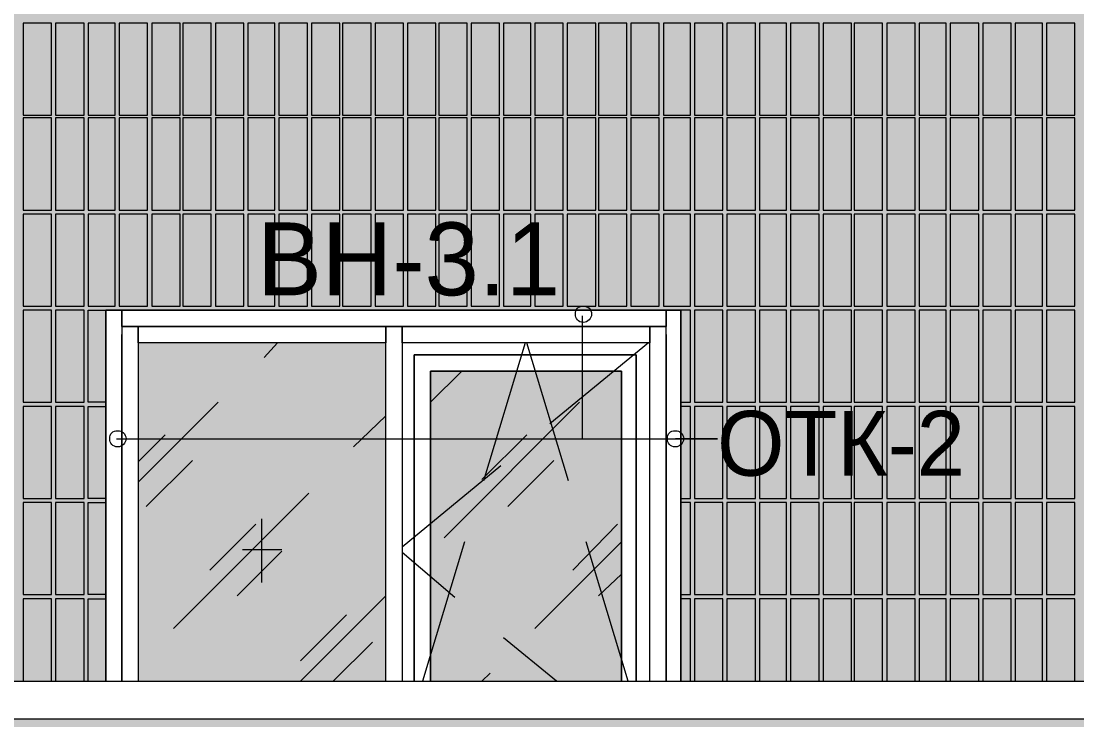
# Model space of a CAD drawing. Header units: millimetres. Extents: x -28928 to 100580, y -22867 to 36490.
# Drawn here: x 35031 to 38331, y 1453 to 3636 of the extents above; entities that cross this region are included whole.
import ezdxf

# ---------------------------------------------------------------- set-up
doc = ezdxf.new("R2010")
doc.units = ezdxf.units.MM
doc.layers.add('PDF _Геометрия', color=7, linetype='Continuous', true_color=0x8f8e8d)
doc.layers.add('PDF _Сплошная заливка', color=7, linetype='Continuous', true_color=0xffffff)
doc.layers.add('PDF _Текст', color=7, linetype='Continuous')

msp = doc.modelspace()

# ---------------------------------------------------------------- hatches: boundary and pattern name
at = {"layer": 'PDF _Сплошная заливка', "true_color": 0xdcd6cf, "transparency": 33554559}
h = msp.add_hatch(color=254, dxfattribs=at)
h.paths.add_polyline_path([(29617.6, 1544.1), (29617.6, 9028.4), (29486.4, 9028.4), (29486.4, 1544.1)])
h.paths.add_polyline_path([(47137.2, -1464), (47137.2, -4713.2), (55763.7, -4713.2), (55763.7, 1455.3), (29617.6, 1455.3), (29617.6, 1523), (29486.4, 1523), (29486.4, -4713.2), (45263, -4713.2), (45263, -1464)])
at = {"layer": 'PDF _Сплошная заливка', "true_color": 0xffb53f, "transparency": 33554559}
h = msp.add_hatch(color=40, dxfattribs=at)
h.paths.add_polyline_path([(54591.8, 8685.7), (54591.8, 8224.5), (54845.7, 8224.5), (54845.7, 8685.7)])
h.paths.add_polyline_path([(54460.7, 3189.9), (54460.7, 2728.7), (54566.4, 2728.7), (54566.4, 3189.9)])
h.paths.add_polyline_path([(54875.3, 3689.1), (54875.3, 3228), (55243.4, 3228), (55243.4, 3689.1)])
h.paths.add_polyline_path([(54875.3, 3189.9), (54875.3, 2728.7), (55243.4, 2728.7), (55243.4, 3189.9)])
h.paths.add_polyline_path([(54460.7, 3689.1), (54460.7, 3228), (54566.4, 3228), (54566.4, 3689.1)])
h.paths.add_polyline_path([(43706.1, 2161.8), (43706.1, 2144.9), (44006.4, 2144.9), (44006.4, 2161.8)])
h.paths.add_polyline_path([(54875.3, 4188.4), (54875.3, 3727.2), (55243.4, 3727.2), (55243.4, 4188.4)])
h.paths.add_polyline_path([(43706.1, 2094.1), (43706.1, 2081.4), (44006.4, 2081.4), (44006.4, 2094.1)])
h.paths.add_polyline_path([(54460.7, 4188.4), (54460.7, 3727.2), (54566.4, 3727.2), (54566.4, 4188.4)])
h.paths.add_polyline_path([(43706.1, 2034.9), (43706.1, 2022.2), (44006.4, 2022.2), (44006.4, 2034.9)])
h.paths.add_polyline_path([(54591.8, 4687.6), (54591.8, 4226.4), (54845.7, 4226.4), (54845.7, 4687.6)])
h.paths.add_polyline_path([(43706.1, 1971.4), (43706.1, 1963), (44006.4, 1963), (44006.4, 1971.4)])
h.paths.add_polyline_path([(54591.8, 5186.8), (54591.8, 4725.7), (54845.7, 4725.7), (54845.7, 5186.8)])
h.paths.add_polyline_path([(43706.1, 1912.2), (43706.1, 1903.7), (44006.4, 1903.7), (44006.4, 1912.2)])
h.paths.add_polyline_path([(54875.3, 5686), (54875.3, 5224.9), (55243.4, 5224.9), (55243.4, 5686)])
h.paths.add_polyline_path([(43706.1, 1853), (43706.1, 1844.5), (44006.4, 1844.5), (44006.4, 1853)])
h.paths.add_polyline_path([(54460.7, 5686), (54460.7, 5224.9), (54566.4, 5224.9), (54566.4, 5686)])
h.paths.add_polyline_path([(43706.1, 1793.7), (43706.1, 1785.3), (44006.4, 1785.3), (44006.4, 1793.7)])
h.paths.add_polyline_path([(54875.3, 6185.3), (54875.3, 5728.4), (55243.4, 5728.4), (55243.4, 6185.3)])
h.paths.add_polyline_path([(43490.3, 1793.7), (43490.3, 1785.3), (43613, 1785.3), (43613, 1793.7)])
h.paths.add_polyline_path([(54460.7, 6185.3), (54460.7, 5728.4), (54566.4, 5728.4), (54566.4, 6185.3)])
h.paths.add_polyline_path([(43490.3, 1853), (43490.3, 1844.5), (43613, 1844.5), (43613, 1853)])
h.paths.add_polyline_path([(54591.8, 6684.5), (54591.8, 6227.6), (54845.7, 6227.6), (54845.7, 6684.5)])
h.paths.add_polyline_path([(43490.3, 1912.2), (43490.3, 1903.7), (43613, 1903.7), (43613, 1912.2)])
h.paths.add_polyline_path([(54591.8, 7183.7), (54591.8, 6726.8), (54845.7, 6726.8), (54845.7, 7183.7)])
h.paths.add_polyline_path([(43490.3, 1971.4), (43490.3, 1963), (43613, 1963), (43613, 1971.4)])
h.paths.add_polyline_path([(54875.3, 7687.2), (54875.3, 7226), (55243.4, 7226), (55243.4, 7687.2)])
h.paths.add_polyline_path([(43490.3, 2034.9), (43490.3, 2022.2), (43613, 2022.2), (43613, 2034.9)])
h.paths.add_polyline_path([(54460.7, 7687.2), (54460.7, 7226), (54566.4, 7226), (54566.4, 7687.2)])
h.paths.add_polyline_path([(43490.3, 2094.1), (43490.3, 2081.4), (43613, 2081.4), (43613, 2094.1)])
h.paths.add_polyline_path([(54875.3, 8186.4), (54875.3, 7725.3), (55243.4, 7725.3), (55243.4, 8186.4)])
h.paths.add_polyline_path([(43490.3, 2161.8), (43490.3, 2144.9), (43613, 2144.9), (43613, 2161.8)])
h.paths.add_polyline_path([(54460.7, 8186.4), (54460.7, 7725.3), (54566.4, 7725.3), (54566.4, 8186.4)])
h.paths.add_polyline_path([(54591.8, 3189.9), (54591.8, 2728.7), (54845.7, 2728.7), (54845.7, 3189.9)])
h.paths.add_polyline_path([(54875.3, 8685.7), (54875.3, 8224.5), (55243.4, 8224.5), (55243.4, 8685.7)])
h.paths.add_polyline_path([(54591.8, 3689.1), (54591.8, 3228), (54845.7, 3228), (54845.7, 3689.1)])
h.paths.add_polyline_path([(54460.7, 8685.7), (54460.7, 8224.5), (54566.4, 8224.5), (54566.4, 8685.7)])
h.paths.add_polyline_path([(54591.8, 4188.4), (54591.8, 3727.2), (54845.7, 3727.2), (54845.7, 4188.4)])
h.paths.add_polyline_path([(55763.7, 8664.5), (55319.5, 8664.5), (55319.5, 7831), (55763.7, 7831)])
h.paths.add_polyline_path([(54875.3, 4687.6), (54875.3, 4226.4), (55243.4, 4226.4), (55243.4, 4687.6)])
h.paths.add_polyline_path([(54845.7, 8723.7), (54845.7, 9028.4), (54591.8, 9028.4), (54591.8, 8723.7)])
h.paths.add_polyline_path([(54460.7, 4687.6), (54460.7, 4226.4), (54566.4, 4226.4), (54566.4, 4687.6)])
h.paths.add_polyline_path([(55319.5, 8728), (55763.7, 8728), (55763.7, 9028.4), (55319.5, 9028.4)])
h.paths.add_polyline_path([(54875.3, 5186.8), (54875.3, 4725.7), (55243.4, 4725.7), (55243.4, 5186.8)])
h.paths.add_polyline_path([(55763.7, 7767.6), (55319.5, 7767.6), (55319.5, 6929.9), (55763.7, 6929.9)])
h.paths.add_polyline_path([(54460.7, 5186.8), (54460.7, 4725.7), (54566.4, 4725.7), (54566.4, 5186.8)])
h.paths.add_polyline_path([(55763.7, 5965.3), (55319.5, 5965.3), (55319.5, 5131.8), (55763.7, 5131.8)])
h.paths.add_polyline_path([(54591.8, 5686), (54591.8, 5224.9), (54845.7, 5224.9), (54845.7, 5686)])
h.paths.add_polyline_path([(44344.9, 1671), (44344.9, 1573.7), (44890.7, 1573.7), (44890.7, 2733), (46265.7, 2733), (46265.7, 2766.8), (48152.6, 2766.8), (48152.6, 2733), (49887.2, 2733), (49887.2, 1573.7), (51287.6, 1573.7), (51287.6, 2733), (53085.7, 2733), (53085.7, 1573.7), (55260.3, 1573.7), (55260.3, 2686.4), (54448, 2686.4), (54448, 9028.4), (34432.2, 9028.4), (34432.2, 1573.7), (35295.3, 1573.7), (35295.3, 2733), (37093.4, 2733), (37093.4, 1573.7), (38493.7, 1573.7), (38493.7, 2733), (40291.8, 2733), (40291.8, 1573.7), (41637.2, 1573.7), (41637.2, 1869.9), (41692.2, 1869.9), (41692.2, 1891), (41578, 1891), (41578, 1908), (41692.2, 1908), (41692.2, 2733), (43490.3, 2733), (43490.3, 2284.5), (43503, 2288.7), (43511.4, 2293), (43524.1, 2297.2), (43541.1, 2305.7), (43553.7, 2309.9), (43570.7, 2318.4), (43583.4, 2322.6), (43600.3, 2331), (43613, 2335.3), (43629.9, 2343.7), (43642.6, 2348), (43659.5, 2356.4), (43672.2, 2360.7), (43680.7, 2364.9), (43693.4, 2369.1), (43710.3, 2377.6), (43723, 2381.8), (43739.9, 2390.3), (43752.6, 2394.5), (43769.5, 2403), (43782.2, 2407.2), (43799.1, 2415.7), (43811.8, 2419.9), (43828.7, 2428.4), (43841.4, 2432.6), (43849.9, 2436.8), (43871.1, 2436.8), (43888, 2428.4), (43900.7, 2424.1), (43917.6, 2415.7), (43930.3, 2411.4), (43947.2, 2403), (43959.9, 2398.7), (43976.8, 2390.3), (43989.5, 2386), (44006.4, 2377.6), (44019.1, 2373.4), (44036.1, 2364.9), (44048.7, 2360.7), (44065.7, 2352.2), (44078.4, 2348), (44095.3, 2339.5), (44108, 2335.3), (44133.4, 2322.6), (44146.1, 2318.4), (44163, 2309.9), (44175.7, 2305.7), (44192.6, 2297.2), (44205.3, 2293), (44222.2, 2284.5), (44234.9, 2280.3), (44251.8, 2271.8), (44264.5, 2267.6), (44281.4, 2259.1), (44294.1, 2254.9), (44311.1, 2246.4), (44323.7, 2242.2), (44340.7, 2233.7), (44353.4, 2229.5), (44378.7, 2216.8), (44378.7, 2161.8), (44099.5, 2161.8), (44099.5, 2144.9), (44294.1, 2144.9), (44340.7, 2098.4), (44099.5, 2094.1), (44099.5, 2081.4), (44298.4, 2081.4), (44340.7, 2039.1), (44099.5, 2034.9), (44099.5, 2022.2), (44294.1, 2022.2), (44340.7, 1975.7), (44099.5, 1971.4), (44099.5, 1963), (44294.1, 1963), (44340.7, 1916.4), (44099.5, 1912.2), (44099.5, 1903.7), (44294.1, 1903.7), (44340.7, 1857.2), (44099.5, 1853), (44099.5, 1844.5), (44294.1, 1844.5), (44340.7, 1798), (44099.5, 1793.7), (44099.5, 1785.3), (44289.9, 1785.3), (44298.4, 1781), (44340.7, 1738.7), (44336.4, 1734.5), (44404.1, 1726), (44404.1, 1671)])
h.paths.add_polyline_path([(54591.8, 6185.3), (54591.8, 5728.4), (54845.7, 5728.4), (54845.7, 6185.3)])
h.paths.add_polyline_path([(55763.7, 4167.2), (55319.5, 4167.2), (55319.5, 3333.7), (55763.7, 3333.7)])
h.paths.add_polyline_path([(54875.3, 6684.5), (54875.3, 6227.6), (55243.4, 6227.6), (55243.4, 6684.5)])
h.paths.add_polyline_path([(55763.7, 3270.3), (55319.5, 3270.3), (55319.5, 2432.6), (55763.7, 2432.6)])
h.paths.add_polyline_path([(54460.7, 6684.5), (54460.7, 6227.6), (54566.4, 6227.6), (54566.4, 6684.5)])
h.paths.add_polyline_path([(55763.7, 2369.1), (55319.5, 2369.1), (55319.5, 1573.7), (55763.7, 1573.7)])
h.paths.add_polyline_path([(54875.3, 7183.7), (54875.3, 6726.8), (55243.4, 6726.8), (55243.4, 7183.7)])
h.paths.add_polyline_path([(55763.7, 5068.4), (55319.5, 5068.4), (55319.5, 4230.7), (55763.7, 4230.7)])
h.paths.add_polyline_path([(54460.7, 7183.7), (54460.7, 6726.8), (54566.4, 6726.8), (54566.4, 7183.7)])
h.paths.add_polyline_path([(55763.7, 6866.4), (55319.5, 6866.4), (55319.5, 6028.7), (55763.7, 6028.7)])
h.paths.add_polyline_path([(54591.8, 7687.2), (54591.8, 7226), (54845.7, 7226), (54845.7, 7687.2)])
h.paths.add_polyline_path([(55243.4, 8723.7), (55243.4, 9028.4), (54875.3, 9028.4), (54875.3, 8723.7)])
h.paths.add_polyline_path([(54591.8, 8186.4), (54591.8, 7725.3), (54845.7, 7725.3), (54845.7, 8186.4)])
h.paths.add_polyline_path([(54566.4, 8723.7), (54566.4, 9028.4), (54460.7, 9028.4), (54460.7, 8723.7)])

# ---------------------------------------------------------------- linework, layer by layer
at = {"layer": 'PDF _Геометрия', "color": 253, "lineweight": 9, "true_color": 0xaea391}
for points in [[(35037.2, 3629.9), (35037.2, 3342.2), (35126.1, 3342.2), (35126.1, 3629.9)], [(35138.7, 3629.9), (35138.7, 3342.2), (35227.6, 3342.2), (35227.6, 3629.9)], [(35240.3, 3629.9), (35240.3, 3342.2), (35324.9, 3342.2), (35324.9, 3629.9)], [(35337.6, 3629.9), (35337.6, 3342.2), (35426.4, 3342.2), (35426.4, 3629.9)], [(35439.1, 3629.9), (35439.1, 3342.2), (35528, 3342.2), (35528, 3629.9)], [(35536.4, 3629.9), (35536.4, 3342.2), (35625.3, 3342.2), (35625.3, 3629.9)], [(35638, 3629.9), (35638, 3342.2), (35726.8, 3342.2), (35726.8, 3629.9)], [(35739.5, 3629.9), (35739.5, 3342.2), (35824.1, 3342.2), (35824.1, 3629.9)], [(35836.8, 3629.9), (35836.8, 3342.2), (35925.7, 3342.2), (35925.7, 3629.9)], [(35938.4, 3629.9), (35938.4, 3342.2), (36027.2, 3342.2), (36027.2, 3629.9)], [(36035.7, 3629.9), (36035.7, 3342.2), (36124.5, 3342.2), (36124.5, 3629.9)], [(36137.2, 3629.9), (36137.2, 3342.2), (36226.1, 3342.2), (36226.1, 3629.9)], [(36238.7, 3629.9), (36238.7, 3342.2), (36327.6, 3342.2), (36327.6, 3629.9)], [(36336.1, 3629.9), (36336.1, 3342.2), (36424.9, 3342.2), (36424.9, 3629.9)], [(36437.6, 3629.9), (36437.6, 3342.2), (36526.4, 3342.2), (36526.4, 3629.9)], [(36539.1, 3629.9), (36539.1, 3342.2), (36623.7, 3342.2), (36623.7, 3629.9)], [(36636.4, 3629.9), (36636.4, 3342.2), (36725.3, 3342.2), (36725.3, 3629.9)], [(36738, 3629.9), (36738, 3342.2), (36826.8, 3342.2), (36826.8, 3629.9)], [(36835.3, 3629.9), (36835.3, 3342.2), (36924.1, 3342.2), (36924.1, 3629.9)], [(36936.8, 3629.9), (36936.8, 3342.2), (37025.7, 3342.2), (37025.7, 3629.9)], [(37038.4, 3629.9), (37038.4, 3342.2), (37123, 3342.2), (37123, 3629.9)], [(37135.7, 3629.9), (37135.7, 3342.2), (37224.5, 3342.2), (37224.5, 3629.9)], [(37237.2, 3629.9), (37237.2, 3342.2), (37326.1, 3342.2), (37326.1, 3629.9)], [(37338.7, 3629.9), (37338.7, 3342.2), (37423.4, 3342.2), (37423.4, 3629.9)], [(37436.1, 3629.9), (37436.1, 3342.2), (37524.9, 3342.2), (37524.9, 3629.9)], [(37537.6, 3629.9), (37537.6, 3342.2), (37626.4, 3342.2), (37626.4, 3629.9)], [(37634.9, 3629.9), (37634.9, 3342.2), (37723.7, 3342.2), (37723.7, 3629.9)], [(37736.4, 3629.9), (37736.4, 3342.2), (37825.3, 3342.2), (37825.3, 3629.9)], [(37838, 3629.9), (37838, 3342.2), (37922.6, 3342.2), (37922.6, 3629.9)], [(37935.3, 3629.9), (37935.3, 3342.2), (38024.1, 3342.2), (38024.1, 3629.9)], [(38036.8, 3629.9), (38036.8, 3342.2), (38125.7, 3342.2), (38125.7, 3629.9)], [(38138.4, 3629.9), (38138.4, 3342.2), (38223, 3342.2), (38223, 3629.9)], [(38235.7, 3629.9), (38235.7, 3342.2), (38324.5, 3342.2), (38324.5, 3629.9)], [(35037.2, 3333.7), (35037.2, 3046), (35126.1, 3046), (35126.1, 3333.7)], [(35138.7, 3333.7), (35138.7, 3046), (35227.6, 3046), (35227.6, 3333.7)], [(35240.3, 3333.7), (35240.3, 3046), (35324.9, 3046), (35324.9, 3333.7)], [(35337.6, 3333.7), (35337.6, 3046), (35426.4, 3046), (35426.4, 3333.7)], [(35439.1, 3333.7), (35439.1, 3046), (35528, 3046), (35528, 3333.7)], [(35536.4, 3333.7), (35536.4, 3046), (35625.3, 3046), (35625.3, 3333.7)], [(35638, 3333.7), (35638, 3046), (35726.8, 3046), (35726.8, 3333.7)], [(35739.5, 3333.7), (35739.5, 3046), (35824.1, 3046), (35824.1, 3333.7)], [(35836.8, 3333.7), (35836.8, 3046), (35925.7, 3046), (35925.7, 3333.7)], [(35938.4, 3333.7), (35938.4, 3046), (36027.2, 3046), (36027.2, 3333.7)], [(36035.7, 3333.7), (36035.7, 3046), (36124.5, 3046), (36124.5, 3333.7)], [(36137.2, 3333.7), (36137.2, 3046), (36226.1, 3046), (36226.1, 3333.7)], [(36238.7, 3333.7), (36238.7, 3046), (36327.6, 3046), (36327.6, 3333.7)], [(36336.1, 3333.7), (36336.1, 3046), (36424.9, 3046), (36424.9, 3333.7)], [(36437.6, 3333.7), (36437.6, 3046), (36526.4, 3046), (36526.4, 3333.7)], [(36539.1, 3333.7), (36539.1, 3046), (36623.7, 3046), (36623.7, 3333.7)], [(36636.4, 3333.7), (36636.4, 3046), (36725.3, 3046), (36725.3, 3333.7)], [(36738, 3333.7), (36738, 3046), (36826.8, 3046), (36826.8, 3333.7)], [(36835.3, 3333.7), (36835.3, 3046), (36924.1, 3046), (36924.1, 3333.7)], [(36936.8, 3333.7), (36936.8, 3046), (37025.7, 3046), (37025.7, 3333.7)], [(37038.4, 3333.7), (37038.4, 3046), (37123, 3046), (37123, 3333.7)], [(37135.7, 3333.7), (37135.7, 3046), (37224.5, 3046), (37224.5, 3333.7)], [(37237.2, 3333.7), (37237.2, 3046), (37326.1, 3046), (37326.1, 3333.7)], [(37338.7, 3333.7), (37338.7, 3046), (37423.4, 3046), (37423.4, 3333.7)], [(37436.1, 3333.7), (37436.1, 3046), (37524.9, 3046), (37524.9, 3333.7)], [(37537.6, 3333.7), (37537.6, 3046), (37626.4, 3046), (37626.4, 3333.7)], [(37634.9, 3333.7), (37634.9, 3046), (37723.7, 3046), (37723.7, 3333.7)], [(37736.4, 3333.7), (37736.4, 3046), (37825.3, 3046), (37825.3, 3333.7)], [(37838, 3333.7), (37838, 3046), (37922.6, 3046), (37922.6, 3333.7)], [(37935.3, 3333.7), (37935.3, 3046), (38024.1, 3046), (38024.1, 3333.7)], [(38036.8, 3333.7), (38036.8, 3046), (38125.7, 3046), (38125.7, 3333.7)], [(38138.4, 3333.7), (38138.4, 3046), (38223, 3046), (38223, 3333.7)], [(38235.7, 3333.7), (38235.7, 3046), (38324.5, 3046), (38324.5, 3333.7)], [(35037.2, 3033.4), (35037.2, 2745.7), (35126.1, 2745.7), (35126.1, 3033.4)], [(35138.7, 3033.4), (35138.7, 2745.7), (35227.6, 2745.7), (35227.6, 3033.4)], [(35240.3, 3033.4), (35240.3, 2745.7), (35324.9, 2745.7), (35324.9, 3033.4)], [(35337.6, 3033.4), (35337.6, 2745.7), (35426.4, 2745.7), (35426.4, 3033.4)], [(35439.1, 3033.4), (35439.1, 2745.7), (35528, 2745.7), (35528, 3033.4)], [(35536.4, 3033.4), (35536.4, 2745.7), (35625.3, 2745.7), (35625.3, 3033.4)], [(35638, 3033.4), (35638, 2745.7), (35726.8, 2745.7), (35726.8, 3033.4)], [(35739.5, 3033.4), (35739.5, 2745.7), (35824.1, 2745.7), (35824.1, 3033.4)], [(35836.8, 3033.4), (35836.8, 2745.7), (35925.7, 2745.7), (35925.7, 3033.4)], [(35938.4, 3033.4), (35938.4, 2745.7), (36027.2, 2745.7), (36027.2, 3033.4)], [(36035.7, 3033.4), (36035.7, 2745.7), (36124.5, 2745.7), (36124.5, 3033.4)], [(36137.2, 3033.4), (36137.2, 2745.7), (36226.1, 2745.7), (36226.1, 3033.4)], [(36238.7, 3033.4), (36238.7, 2745.7), (36327.6, 2745.7), (36327.6, 3033.4)], [(36336.1, 3033.4), (36336.1, 2745.7), (36424.9, 2745.7), (36424.9, 3033.4)], [(36437.6, 3033.4), (36437.6, 2745.7), (36526.4, 2745.7), (36526.4, 3033.4)], [(36539.1, 3033.4), (36539.1, 2745.7), (36623.7, 2745.7), (36623.7, 3033.4)], [(36636.4, 3033.4), (36636.4, 2745.7), (36725.3, 2745.7), (36725.3, 3033.4)], [(36738, 3033.4), (36738, 2745.7), (36826.8, 2745.7), (36826.8, 3033.4)], [(36835.3, 3033.4), (36835.3, 2745.7), (36924.1, 2745.7), (36924.1, 3033.4)], [(36936.8, 3033.4), (36936.8, 2745.7), (37025.7, 2745.7), (37025.7, 3033.4)], [(37038.4, 3033.4), (37038.4, 2745.7), (37123, 2745.7), (37123, 3033.4)], [(37135.7, 3033.4), (37135.7, 2745.7), (37224.5, 2745.7), (37224.5, 3033.4)], [(37237.2, 3033.4), (37237.2, 2745.7), (37326.1, 2745.7), (37326.1, 3033.4)], [(37338.7, 3033.4), (37338.7, 2745.7), (37423.4, 2745.7), (37423.4, 3033.4)], [(37436.1, 3033.4), (37436.1, 2745.7), (37524.9, 2745.7), (37524.9, 3033.4)], [(37537.6, 3033.4), (37537.6, 2745.7), (37626.4, 2745.7), (37626.4, 3033.4)], [(37634.9, 3033.4), (37634.9, 2745.7), (37723.7, 2745.7), (37723.7, 3033.4)], [(37736.4, 3033.4), (37736.4, 2745.7), (37825.3, 2745.7), (37825.3, 3033.4)], [(37838, 3033.4), (37838, 2745.7), (37922.6, 2745.7), (37922.6, 3033.4)], [(37935.3, 3033.4), (37935.3, 2745.7), (38024.1, 2745.7), (38024.1, 3033.4)], [(38036.8, 3033.4), (38036.8, 2745.7), (38125.7, 2745.7), (38125.7, 3033.4)], [(38138.4, 3033.4), (38138.4, 2745.7), (38223, 2745.7), (38223, 3033.4)], [(38235.7, 3033.4), (38235.7, 2745.7), (38324.5, 2745.7), (38324.5, 3033.4)], [(35037.2, 2733), (35037.2, 2445.3), (35126.1, 2445.3), (35126.1, 2733)], [(35138.7, 2733), (35138.7, 2445.3), (35227.6, 2445.3), (35227.6, 2733)], [(37135.7, 2733), (37135.7, 2445.3), (37224.5, 2445.3), (37224.5, 2733)], [(37237.2, 2733), (37237.2, 2445.3), (37326.1, 2445.3), (37326.1, 2733)], [(37338.7, 2733), (37338.7, 2445.3), (37423.4, 2445.3), (37423.4, 2733)], [(37436.1, 2733), (37436.1, 2445.3), (37524.9, 2445.3), (37524.9, 2733)], [(37537.6, 2733), (37537.6, 2445.3), (37626.4, 2445.3), (37626.4, 2733)], [(37634.9, 2733), (37634.9, 2445.3), (37723.7, 2445.3), (37723.7, 2733)], [(37736.4, 2733), (37736.4, 2445.3), (37825.3, 2445.3), (37825.3, 2733)], [(37838, 2733), (37838, 2445.3), (37922.6, 2445.3), (37922.6, 2733)], [(37935.3, 2733), (37935.3, 2445.3), (38024.1, 2445.3), (38024.1, 2733)], [(38036.8, 2733), (38036.8, 2445.3), (38125.7, 2445.3), (38125.7, 2733)], [(38138.4, 2733), (38138.4, 2445.3), (38223, 2445.3), (38223, 2733)], [(38235.7, 2733), (38235.7, 2445.3), (38324.5, 2445.3), (38324.5, 2733)], [(35037.2, 2432.6), (35037.2, 2144.9), (35126.1, 2144.9), (35126.1, 2432.6)], [(35138.7, 2432.6), (35138.7, 2144.9), (35227.6, 2144.9), (35227.6, 2432.6)], [(37135.7, 2432.6), (37135.7, 2144.9), (37224.5, 2144.9), (37224.5, 2432.6)], [(37237.2, 2432.6), (37237.2, 2144.9), (37326.1, 2144.9), (37326.1, 2432.6)], [(37338.7, 2432.6), (37338.7, 2144.9), (37423.4, 2144.9), (37423.4, 2432.6)], [(37436.1, 2432.6), (37436.1, 2144.9), (37524.9, 2144.9), (37524.9, 2432.6)], [(37537.6, 2432.6), (37537.6, 2144.9), (37626.4, 2144.9), (37626.4, 2432.6)], [(37634.9, 2432.6), (37634.9, 2144.9), (37723.7, 2144.9), (37723.7, 2432.6)], [(37736.4, 2432.6), (37736.4, 2144.9), (37825.3, 2144.9), (37825.3, 2432.6)], [(37838, 2432.6), (37838, 2144.9), (37922.6, 2144.9), (37922.6, 2432.6)], [(37935.3, 2432.6), (37935.3, 2144.9), (38024.1, 2144.9), (38024.1, 2432.6)], [(38036.8, 2432.6), (38036.8, 2144.9), (38125.7, 2144.9), (38125.7, 2432.6)], [(38138.4, 2432.6), (38138.4, 2144.9), (38223, 2144.9), (38223, 2432.6)], [(38235.7, 2432.6), (38235.7, 2144.9), (38324.5, 2144.9), (38324.5, 2432.6)], [(35037.2, 2132.2), (35037.2, 1844.5), (35126.1, 1844.5), (35126.1, 2132.2)], [(35138.7, 2132.2), (35138.7, 1844.5), (35227.6, 1844.5), (35227.6, 2132.2)], [(37135.7, 2132.2), (37135.7, 1844.5), (37224.5, 1844.5), (37224.5, 2132.2)], [(37237.2, 2132.2), (37237.2, 1844.5), (37326.1, 1844.5), (37326.1, 2132.2)], [(37338.7, 2132.2), (37338.7, 1844.5), (37423.4, 1844.5), (37423.4, 2132.2)], [(37436.1, 2132.2), (37436.1, 1844.5), (37524.9, 1844.5), (37524.9, 2132.2)], [(37537.6, 2132.2), (37537.6, 1844.5), (37626.4, 1844.5), (37626.4, 2132.2)], [(37634.9, 2132.2), (37634.9, 1844.5), (37723.7, 1844.5), (37723.7, 2132.2)], [(37736.4, 2132.2), (37736.4, 1844.5), (37825.3, 1844.5), (37825.3, 2132.2)], [(37838, 2132.2), (37838, 1844.5), (37922.6, 1844.5), (37922.6, 2132.2)], [(37935.3, 2132.2), (37935.3, 1844.5), (38024.1, 1844.5), (38024.1, 2132.2)], [(38036.8, 2132.2), (38036.8, 1844.5), (38125.7, 1844.5), (38125.7, 2132.2)], [(38138.4, 2132.2), (38138.4, 1844.5), (38223, 1844.5), (38223, 2132.2)], [(38235.7, 2132.2), (38235.7, 1844.5), (38324.5, 1844.5), (38324.5, 2132.2)]]:
    msp.add_lwpolyline(points, close=True, dxfattribs=at)
for points in [[(35295.3, 2445.3), (35240.3, 2445.3), (35240.3, 2733), (35295.3, 2733)], [(35324.9, 2733), (35324.9, 2733)], [(35337.6, 2733), (35337.6, 2733)], [(35426.4, 2733), (35426.4, 2733)], [(35439.1, 2733), (35439.1, 2733)], [(35528, 2733), (35528, 2733)], [(35536.4, 2733), (35536.4, 2733)], [(35625.3, 2733), (35625.3, 2733)], [(35638, 2733), (35638, 2733)], [(35726.8, 2733), (35726.8, 2733)], [(35739.5, 2733), (35739.5, 2733)], [(35824.1, 2733), (35824.1, 2733)], [(35836.8, 2733), (35836.8, 2733)], [(35925.7, 2733), (35925.7, 2733)], [(35938.4, 2733), (35938.4, 2733)], [(36027.2, 2733), (36027.2, 2733)], [(36035.7, 2733), (36035.7, 2733)], [(36124.5, 2733), (36124.5, 2733)], [(36137.2, 2733), (36137.2, 2733)], [(36226.1, 2733), (36226.1, 2733)], [(36238.7, 2733), (36238.7, 2733)], [(36327.6, 2733), (36327.6, 2733)], [(36336.1, 2733), (36336.1, 2733)], [(36424.9, 2733), (36424.9, 2733)], [(36437.6, 2733), (36437.6, 2733)], [(36526.4, 2733), (36526.4, 2733)], [(36539.1, 2733), (36539.1, 2733)], [(36623.7, 2733), (36623.7, 2733)], [(36636.4, 2733), (36636.4, 2733)], [(36725.3, 2733), (36725.3, 2733)], [(36738, 2733), (36738, 2733)], [(36826.8, 2733), (36826.8, 2733)], [(36835.3, 2733), (36835.3, 2733)], [(36924.1, 2733), (36924.1, 2733)], [(36936.8, 2733), (36936.8, 2733)], [(37025.7, 2733), (37025.7, 2733)], [(37038.4, 2733), (37038.4, 2733)], [(37093.4, 2445.3), (37123, 2445.3), (37123, 2733), (37093.4, 2733)], [(35295.3, 2144.9), (35240.3, 2144.9), (35240.3, 2432.6), (35295.3, 2432.6)], [(37093.4, 2144.9), (37123, 2144.9), (37123, 2432.6), (37093.4, 2432.6)], [(35295.3, 1844.5), (35240.3, 1844.5), (35240.3, 2132.2), (35295.3, 2132.2)], [(37093.4, 1844.5), (37123, 1844.5), (37123, 2132.2), (37093.4, 2132.2)], [(35126.1, 1573.7), (35126.1, 1831.8), (35037.2, 1831.8), (35037.2, 1573.7)], [(35227.6, 1573.7), (35227.6, 1831.8), (35138.7, 1831.8), (35138.7, 1573.7)], [(35240.3, 1573.7), (35240.3, 1831.8), (35295.3, 1831.8)], [(37123, 1573.7), (37123, 1831.8), (37093.4, 1831.8)], [(37224.5, 1573.7), (37224.5, 1831.8), (37135.7, 1831.8), (37135.7, 1573.7)], [(37326.1, 1573.7), (37326.1, 1831.8), (37237.2, 1831.8), (37237.2, 1573.7)], [(37423.4, 1573.7), (37423.4, 1831.8), (37338.7, 1831.8), (37338.7, 1573.7)], [(37524.9, 1573.7), (37524.9, 1831.8), (37436.1, 1831.8), (37436.1, 1573.7)], [(37626.4, 1573.7), (37626.4, 1831.8), (37537.6, 1831.8), (37537.6, 1573.7)], [(37723.7, 1573.7), (37723.7, 1831.8), (37634.9, 1831.8), (37634.9, 1573.7)], [(37825.3, 1573.7), (37825.3, 1831.8), (37736.4, 1831.8), (37736.4, 1573.7)], [(37922.6, 1573.7), (37922.6, 1831.8), (37838, 1831.8), (37838, 1573.7)], [(38024.1, 1573.7), (38024.1, 1831.8), (37935.3, 1831.8), (37935.3, 1573.7)], [(38125.7, 1573.7), (38125.7, 1831.8), (38036.8, 1831.8), (38036.8, 1573.7)], [(38223, 1573.7), (38223, 1831.8), (38138.4, 1831.8), (38138.4, 1573.7)], [(38324.5, 1573.7), (38324.5, 1831.8), (38235.7, 1831.8), (38235.7, 1573.7)]]:
    msp.add_lwpolyline(points, dxfattribs=at)
at = {"layer": 'PDF _Геометрия', "color": 7, "lineweight": 9}
for points in [[(37046.8, 2656.8), (37046.8, 1573.7), (37046.8, 2656.8), (37046.8, 2733), (37093.4, 2733), (37093.4, 2656.8), (37093.4, 1573.7), (37093.4, 2733), (35295.3, 2733), (35295.3, 1573.7), (35295.3, 2656.8), (35295.3, 2733), (35346.1, 2733), (35346.1, 2656.8), (35346.1, 1573.7), (35346.1, 2656.8)], [(36784.5, 2716), (36784.5, 2331), (37207.6, 2331), (37076.4, 2331)], [(35346.1, 2682.2), (35396.8, 2682.2), (35396.8, 2656.8), (35396.8, 1573.7)], [(36171.1, 1573.7), (36171.1, 2656.8), (36171.1, 2682.2), (36221.8, 2682.2), (36221.8, 2656.8), (36221.8, 1573.7)], [(36996.1, 1573.7), (36996.1, 2656.8), (36996.1, 2682.2), (37046.8, 2682.2)], [(35790.3, 2584.9), (35832.6, 2631.4)], [(36606.8, 2631.4), (36475.7, 2199.9)], [(36742.2, 2199.9), (36611.1, 2631.4)], [(36991.8, 2631.4), (36683, 2377.6)], [(36310.7, 2445.3), (36408, 2542.6)], [(35396.8, 2195.7), (35646.4, 2445.3)], [(36353, 2022.2), (36776.1, 2445.3)], [(36069.5, 2305.7), (36171.1, 2403)], [(35396.8, 2259.1), (35481.4, 2343.7)], [(36471.4, 2204.1), (36611.1, 2343.7)], [(35329.1, 2331), (37207.6, 2331)], [(35422.2, 2119.5), (35566.1, 2263.4)], [(36530.7, 2246.4), (36221.8, 1992.6)], [(36551.8, 2119.5), (36695.7, 2263.4)], [(35506.8, 1738.7), (35929.9, 2161.8)], [(35781.8, 2081.4), (35781.8, 1882.6)], [(35621.1, 1920.7), (35764.9, 2064.5)], [(36754.9, 1920.7), (36894.5, 2064.5)], [(35845.3, 1984.1), (35722.6, 1984.1)], [(36416.4, 2009.5), (36285.3, 1573.7)], [(36636.4, 1738.7), (36907.2, 2009.5)], [(36928.4, 1573.7), (36797.2, 2009.5)], [(35705.7, 1840.3), (35845.3, 1979.9)], [(36386.8, 1836), (36221.8, 1975.7)], [(36835.3, 1840.3), (36907.2, 1908)], [(35904.5, 1573.7), (36171.1, 1840.3)], [(35904.5, 1637.2), (36048.4, 1781)], [(36006.1, 1573.7), (36128.7, 1696.4)], [(36704.1, 1573.7), (36539.1, 1709.1)], [(36471.4, 1573.7), (36496.8, 1599.1)]]:
    msp.add_lwpolyline(points, dxfattribs=at)
for points in [[(36196.4, 2733), (37046.8, 2733), (37046.8, 2682.2), (36196.4, 2682.2), (35346.1, 2682.2), (35346.1, 2733)], [(35396.8, 2682.2), (36171.1, 2682.2), (36171.1, 2631.4), (35396.8, 2631.4)], [(36221.8, 2682.2), (36996.1, 2682.2), (36996.1, 2631.4), (36221.8, 2631.4)], [(36259.9, 2593.4), (36953.7, 2593.4), (36953.7, 1573.7), (36953.7, 2593.4), (36259.9, 2593.4), (36259.9, 1573.7)], [(36907.2, 2542.6), (36907.2, 1573.7), (36907.2, 2542.6), (36310.7, 2542.6), (36310.7, 1573.7), (36310.7, 2542.6)], [(55763.7, 1573.7), (55763.7, 1455.3), (29621.8, 1455.3), (29621.8, 1573.7)]]:
    msp.add_lwpolyline(points, close=True, dxfattribs=at)
for points in [[(36763.4, 2720.3), (36763.4, 2737.2), (36771.8, 2745.7), (36788.7, 2745.7)], [(36763.4, 2720.3), (36763.4, 2737.2), (36771.8, 2745.7), (36788.7, 2745.7)], [(36788.7, 2745.7), (36801.4, 2745.7), (36814.1, 2737.2), (36814.1, 2720.3)], [(36788.7, 2745.7), (36801.4, 2745.7), (36814.1, 2737.2), (36814.1, 2720.3)], [(36788.7, 2694.9), (36771.8, 2694.9), (36763.4, 2707.6), (36763.4, 2720.3)], [(36788.7, 2694.9), (36771.8, 2694.9), (36763.4, 2707.6), (36763.4, 2720.3)], [(36814.1, 2720.3), (36814.1, 2707.6), (36801.4, 2694.9), (36788.7, 2694.9)], [(36814.1, 2720.3), (36814.1, 2707.6), (36801.4, 2694.9), (36788.7, 2694.9)], [(35308, 2331), (35308, 2348), (35316.4, 2356.4), (35333.4, 2356.4)], [(35308, 2331), (35308, 2348), (35316.4, 2356.4), (35333.4, 2356.4)], [(35333.4, 2356.4), (35346.1, 2356.4), (35358.7, 2348), (35358.7, 2331)], [(35333.4, 2356.4), (35346.1, 2356.4), (35358.7, 2348), (35358.7, 2331)], [(37051.1, 2331), (37051.1, 2348), (37059.5, 2356.4), (37076.4, 2356.4)], [(37051.1, 2331), (37051.1, 2348), (37059.5, 2356.4), (37076.4, 2356.4)], [(37076.4, 2356.4), (37089.1, 2356.4), (37101.8, 2348), (37101.8, 2331)], [(37076.4, 2356.4), (37089.1, 2356.4), (37101.8, 2348), (37101.8, 2331)], [(35333.4, 2305.7), (35316.4, 2305.7), (35308, 2318.4), (35308, 2331)], [(35333.4, 2305.7), (35316.4, 2305.7), (35308, 2318.4), (35308, 2331)], [(35358.7, 2331), (35358.7, 2318.4), (35346.1, 2305.7), (35333.4, 2305.7)], [(35358.7, 2331), (35358.7, 2318.4), (35346.1, 2305.7), (35333.4, 2305.7)], [(37076.4, 2305.7), (37059.5, 2305.7), (37051.1, 2318.4), (37051.1, 2331)], [(37076.4, 2305.7), (37059.5, 2305.7), (37051.1, 2318.4), (37051.1, 2331)], [(37101.8, 2331), (37101.8, 2318.4), (37089.1, 2305.7), (37076.4, 2305.7)], [(37101.8, 2331), (37101.8, 2318.4), (37089.1, 2305.7), (37076.4, 2305.7)]]:
    msp.add_open_spline(points, degree=3, dxfattribs=at)
at = {"layer": 'PDF _Сплошная заливка', "lineweight": 9, "transparency": 33554559}
for points in [[(35396.8, 2631.4), (35396.8, 1573.7), (36171.1, 2631.4), (36171.1, 1573.7)], [(36310.7, 2542.6), (36310.7, 1573.7), (36907.2, 2542.6), (36907.2, 1573.7)]]:
    msp.add_solid(points, dxfattribs=at)

# ---------------------------------------------------------------- texts
at = {"layer": 'PDF _Текст', "attachment_point": 4, "style": ''}
for s, insert, char_height in [('ВН-3.1', (35767.7, 2891.8), 227.71), ('ОТК-2', (37206.1, 2315.8), 202.56)]:
    msp.add_mtext(s, dxfattribs=dict(at, insert=insert, char_height=char_height))

doc.saveas('drawing.dxf')
